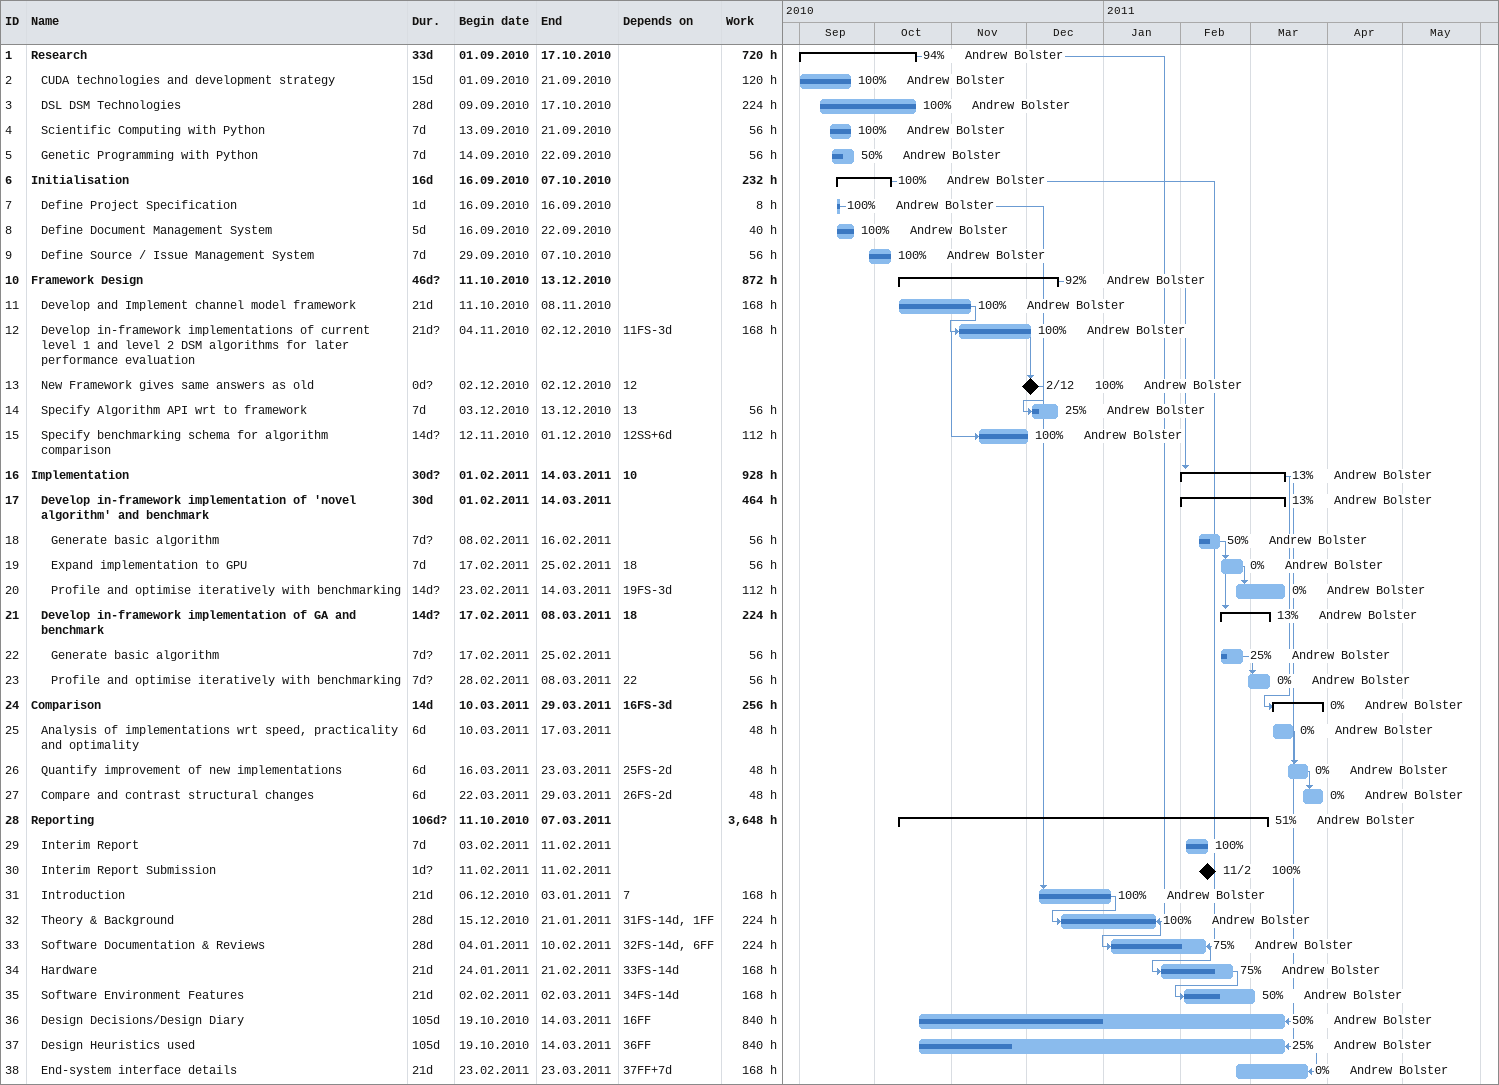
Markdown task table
| ID | Level | Task | Duration | Start | Finish | Predecessors | Resources | % complete | Work (h) |
|---|---|---|---|---|---|---|---|---|---|
| 1 | 1 | **Research** | 33d | 2010-09-01 | 2010-10-17 |  | Andrew Bolster | 94 | 720 |
| 2 | 2 | CUDA technologies and development strategy | 15d | 2010-09-01 | 2010-09-21 |  | Andrew Bolster | 100 | 120 |
| 3 | 2 | DSL DSM Technologies | 28d | 2010-09-09 | 2010-10-17 |  | Andrew Bolster | 100 | 224 |
| 4 | 2 | Scientific Computing with Python | 7d | 2010-09-13 | 2010-09-21 |  | Andrew Bolster | 100 | 56 |
| 5 | 2 | Genetic Programming with Python | 7d | 2010-09-14 | 2010-09-22 |  | Andrew Bolster | 50 | 56 |
| 6 | 1 | **Initialisation** | 16d | 2010-09-16 | 2010-10-07 |  | Andrew Bolster | 100 | 232 |
| 7 | 2 | Define Project Specification | 1d | 2010-09-16 | 2010-09-16 |  | Andrew Bolster | 100 | 8 |
| 8 | 2 | Define Document Management System | 5d | 2010-09-16 | 2010-09-22 |  | Andrew Bolster | 100 | 40 |
| 9 | 2 | Define Source / Issue Management System | 7d | 2010-09-29 | 2010-10-07 |  | Andrew Bolster | 100 | 56 |
| 10 | 1 | **Framework Design** | 46d? | 2010-10-11 | 2010-12-13 |  | Andrew Bolster | 92 | 872 |
| 11 | 2 | Develop and Implement channel model framework | 21d | 2010-10-11 | 2010-11-08 |  | Andrew Bolster | 100 | 168 |
| 12 | 2 | Develop in-framework implementations of current level 1 and level 2 DSM algorithms for later performance evaluation | 21d? | 2010-11-04 | 2010-12-02 | 11FS-3d | Andrew Bolster | 100 | 168 |
| 13 | 2 | New Framework gives same answers as old | 0d? | 2010-12-02 | 2010-12-02 | 12 | Andrew Bolster | 100 |  |
| 14 | 2 | Specify Algorithm API wrt to framework | 7d | 2010-12-03 | 2010-12-13 | 13 | Andrew Bolster | 25 | 56 |
| 15 | 2 | Specify benchmarking schema for algorithm comparison | 14d? | 2010-11-12 | 2010-12-01 | 12SS+6d | Andrew Bolster | 100 | 112 |
| 16 | 1 | **Implementation** | 30d? | 2011-02-01 | 2011-03-14 | 10 | Andrew Bolster | 13 | 928 |
| 17 | 2 | **Develop in-framework implementation of 'novel algorithm' and benchmark** | 30d | 2011-02-01 | 2011-03-14 |  | Andrew Bolster | 13 | 464 |
| 18 | 3 | Generate basic algorithm | 7d? | 2011-02-08 | 2011-02-16 |  | Andrew Bolster | 50 | 56 |
| 19 | 3 | Expand implementation to GPU | 7d | 2011-02-17 | 2011-02-25 | 18 | Andrew Bolster | 0 | 56 |
| 20 | 3 | Profile and optimise iteratively with benchmarking | 14d? | 2011-02-23 | 2011-03-14 | 19FS-3d | Andrew Bolster | 0 | 112 |
| 21 | 2 | **Develop in-framework implementation of GA and benchmark** | 14d? | 2011-02-17 | 2011-03-08 | 18 | Andrew Bolster | 13 | 224 |
| 22 | 3 | Generate basic algorithm | 7d? | 2011-02-17 | 2011-02-25 |  | Andrew Bolster | 25 | 56 |
| 23 | 3 | Profile and optimise iteratively with benchmarking | 7d? | 2011-02-28 | 2011-03-08 | 22 | Andrew Bolster | 0 | 56 |
| 24 | 1 | **Comparison** | 14d | 2011-03-10 | 2011-03-29 | 16FS-3d | Andrew Bolster | 0 | 256 |
| 25 | 2 | Analysis of implementations wrt speed, practicality and optimality | 6d | 2011-03-10 | 2011-03-17 |  | Andrew Bolster | 0 | 48 |
| 26 | 2 | Quantify improvement of new implementations | 6d | 2011-03-16 | 2011-03-23 | 25FS-2d | Andrew Bolster | 0 | 48 |
| 27 | 2 | Compare and contrast structural changes | 6d | 2011-03-22 | 2011-03-29 | 26FS-2d | Andrew Bolster | 0 | 48 |
| 28 | 1 | **Reporting** | 106d? | 2010-10-11 | 2011-03-07 |  | Andrew Bolster | 51 | 3648 |
| 29 | 2 | Interim Report | 7d | 2011-02-03 | 2011-02-11 |  |  | 100 |  |
| 30 | 2 | Interim Report Submission | 1d? | 2011-02-11 | 2011-02-11 |  |  | 100 |  |
| 31 | 2 | Introduction | 21d | 2010-12-06 | 2011-01-03 | 7 | Andrew Bolster | 100 | 168 |
| 32 | 2 | Theory & Background | 28d | 2010-12-15 | 2011-01-21 | 31FS-14d, 1FF | Andrew Bolster | 100 | 224 |
| 33 | 2 | Software Documentation & Reviews | 28d | 2011-01-04 | 2011-02-10 | 32FS-14d, 6FF | Andrew Bolster | 75 | 224 |
| 34 | 2 | Hardware | 21d | 2011-01-24 | 2011-02-21 | 33FS-14d | Andrew Bolster | 75 | 168 |
| 35 | 2 | Software Environment Features | 21d | 2011-02-02 | 2011-03-02 | 34FS-14d | Andrew Bolster | 50 | 168 |
| 36 | 2 | Design Decisions/Design Diary | 105d | 2010-10-19 | 2011-03-14 | 16FF | Andrew Bolster | 50 | 840 |
| 37 | 2 | Design Heuristics used | 105d | 2010-10-19 | 2011-03-14 | 36FF | Andrew Bolster | 25 | 840 |
| 38 | 2 | End-system interface details | 21d | 2011-02-23 | 2011-03-23 | 37FF+7d | Andrew Bolster | 0 | 168 |
